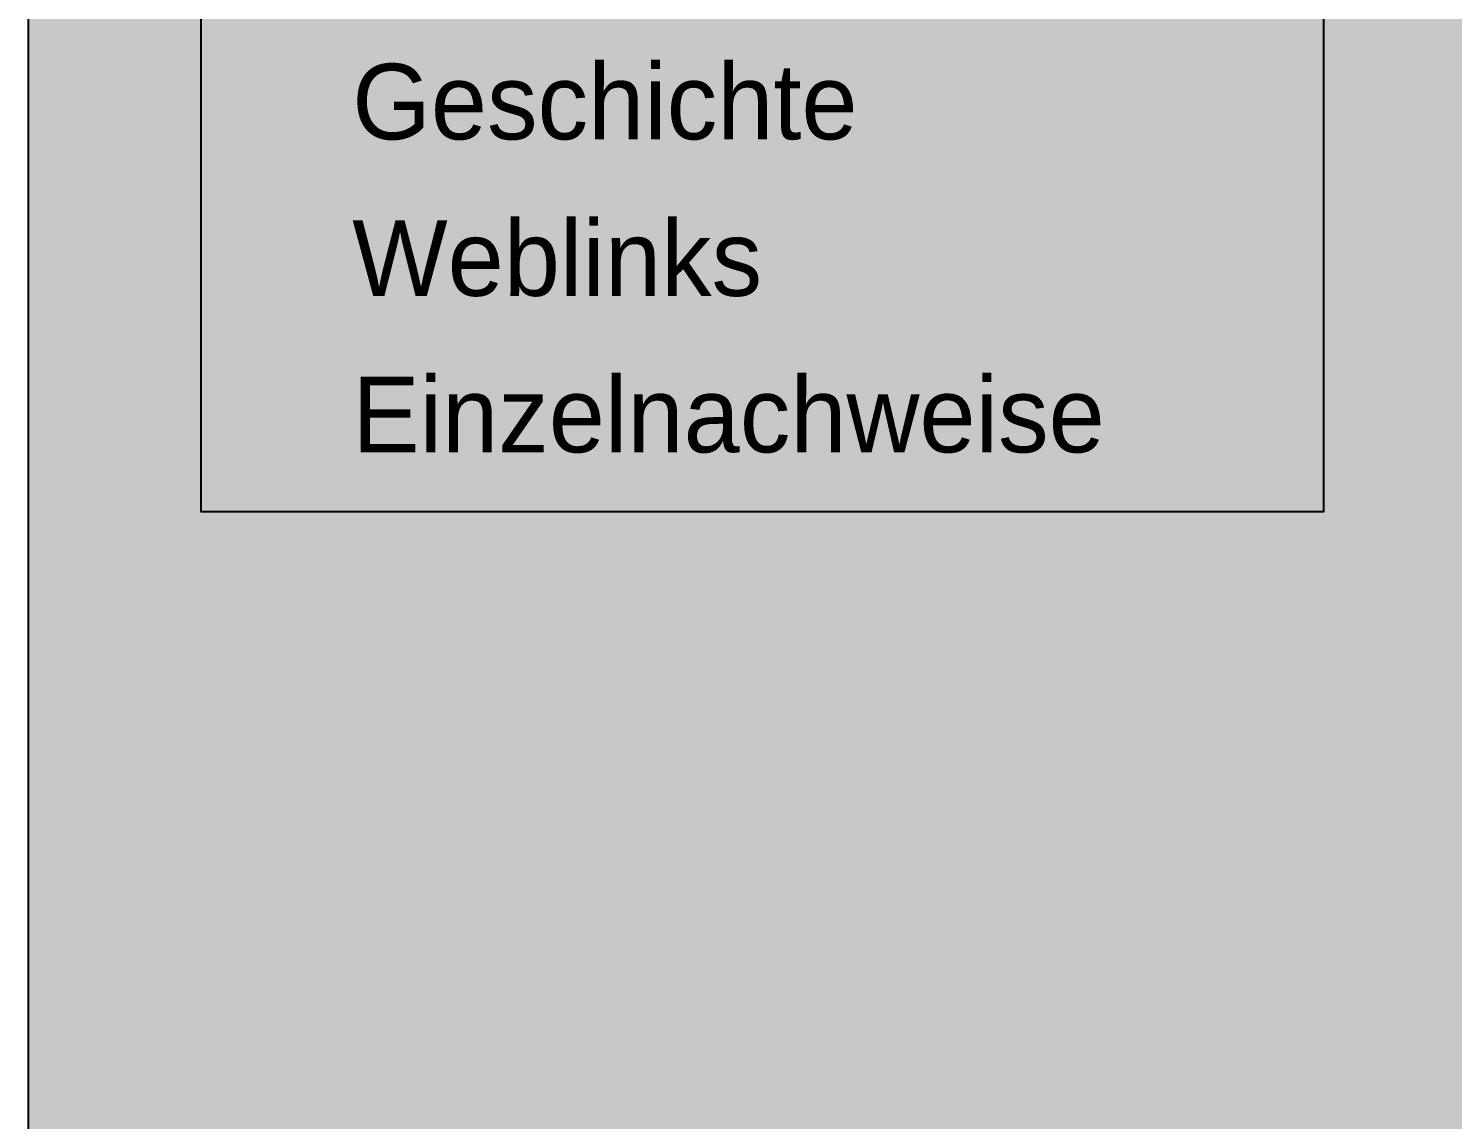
# Model space of a CAD drawing. Extents: x 0 to 1501, y 0 to 1722.
# Drawn here: x 0 to 263.9, y 1298.4 to 1500.5 of the extents above; entities that cross this region are included whole.
import ezdxf

# ---------------------------------------------------------------- set-up
doc = ezdxf.new("R2010")
doc.units = 0

msp = doc.modelspace()

# ---------------------------------------------------------------- hatches: boundary and pattern name
at = {"true_color": 0xf8f9fa}
msp.add_hatch(color=256, dxfattribs=at).paths.add_polyline_path([(0, 1722), (1280, 1722), (1280, 1002), (0, 1002)], flags=0)
at = {"true_color": 0xffffff}
for points in [[(0, 1656), (1280, 1656), (1280, 0), (0, 0)], [(32, 1586.15), (240, 1586.15), (240, 1410.98), (32, 1410.98)]]:
    msp.add_hatch(color=256, dxfattribs=at).paths.add_polyline_path(points, flags=0)

# ---------------------------------------------------------------- linework, layer by layer
at = {"true_color": 0xf8f9fa}
msp.add_lwpolyline([(0, 1722), (1280, 1722), (1280, 1002), (0, 1002)], close=True, dxfattribs=at)
at = {"true_color": 0xffffff}
for points in [[(0, 1656), (1280, 1656), (1280, 0), (0, 0)], [(32, 1586.15), (240, 1586.15), (240, 1410.98), (32, 1410.98)]]:
    msp.add_lwpolyline(points, close=True, dxfattribs=at)

# ---------------------------------------------------------------- texts
at = {"true_color": 0x3366cc}
for s, p in [('Geschichte', (60, 1479.98)), ('Weblinks', (60, 1450.98)), ('Einzelnachweise', (60, 1421.98))]:
    msp.add_text(s, height=14, dxfattribs=at).set_placement(p)

doc.saveas('drawing.dxf')
